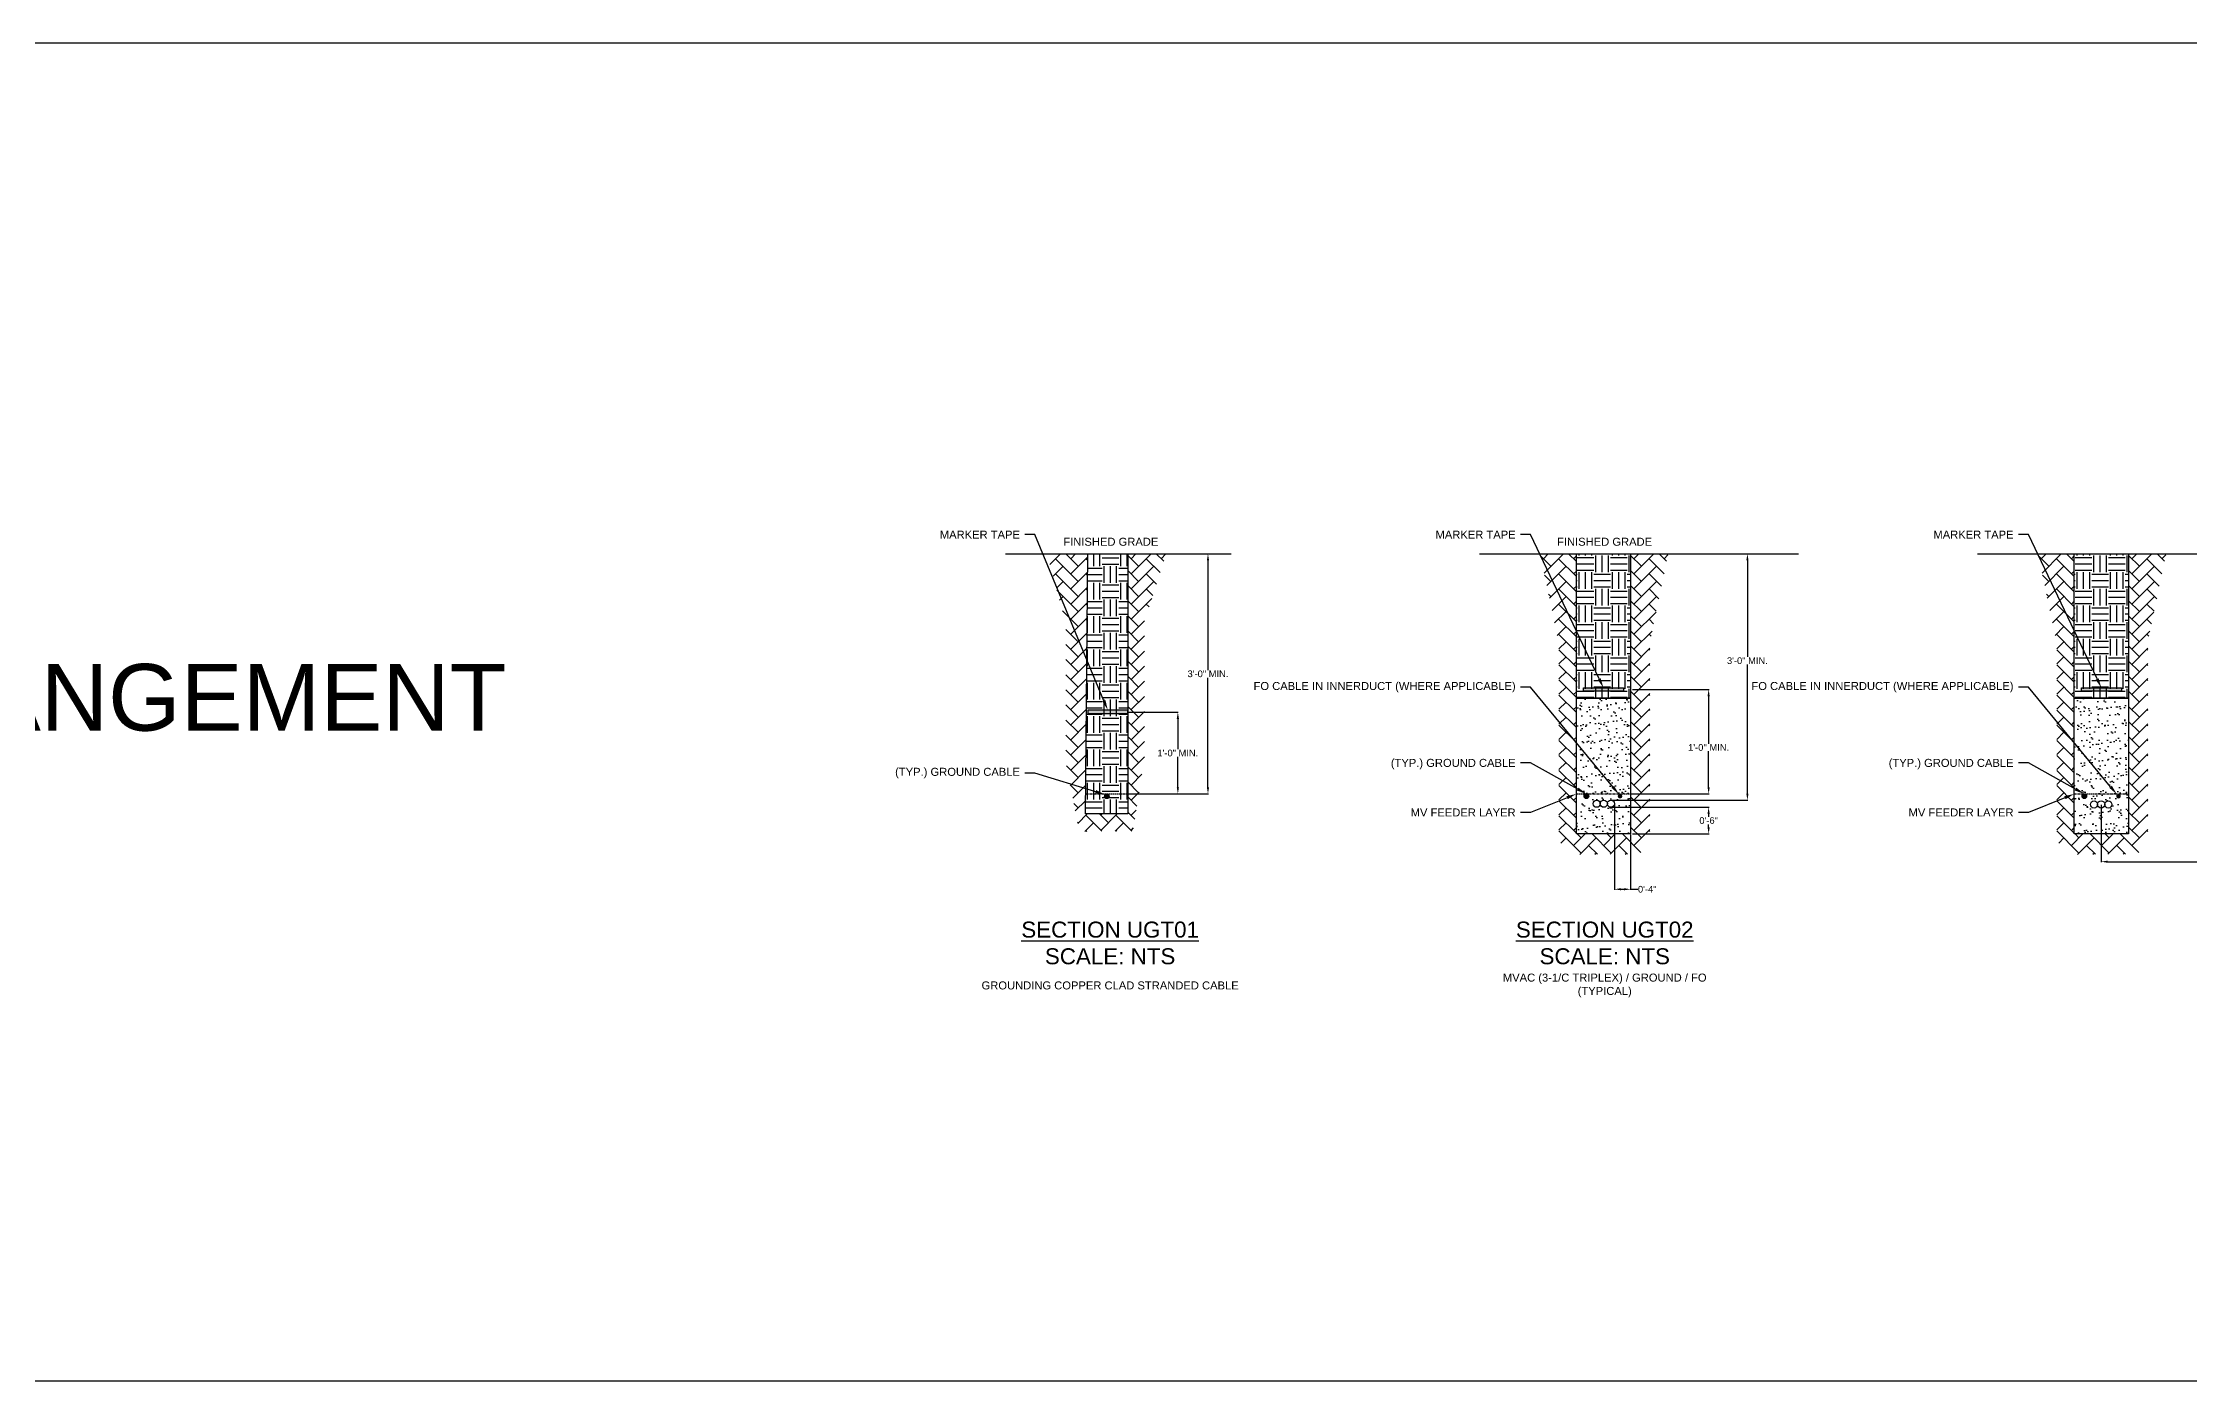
# Model space of a CAD drawing. Header units: feet. Extents: x -1012 to 2720, y -48 to 612.
# Drawn here: x 196.5 to 518.3, y 330.8 to 531.4 of the extents above; entities that cross this region are included whole.
import ezdxf
from ezdxf import colors
from ezdxf.entities.mleader import LeaderData, LeaderLine
from ezdxf.math import Vec2, Vec3

# ---------------------------------------------------------------- set-up
doc = ezdxf.new("R2010")
doc.units = ezdxf.units.FT
doc.header["$MEASUREMENT"] = 0
doc.linetypes.add('CENTER', pattern=[2, 1.25, -0.25, 0.25, -0.25])
for name, color, linetype in [('E-CABL-ACMV', 1, 'AC_CABLE'), ('E-CABL-FO', 120, 'FIBER_OPTIC'), ('E-CABL-UG2', 142, 'GROUND_WIRE_G2'), ('E-FIN-GR', 4, 'Continuous'), ('E-MRKR-TREN', 6, 'Continuous'), ('E-TREN', 3, 'Continuous'), ('E-TREN-HATCH', 254, 'Continuous'), ('G-ANNO-TEXT', 1, 'Continuous'), ('G-DIMS', 7, 'Continuous'), ('text', 1, 'Continuous')]:
    doc.layers.add(name, color=color, linetype=linetype)
doc.styles.add('NEI-A', font='arial.ttf')
doc.styles.get("Standard").update_dxf_attribs({"font": 'arial.ttf'})
doc.linetypes.add('AC_CABLE', pattern='A,1,-0.2,["AC",Standard,S=0.1,R=0,X=-0.1,Y=-0.05],-0.2', length=1.4)
doc.linetypes.add('FIBER_OPTIC', pattern='A,0.2,-0.05,0,-0.05,0.2,-0.15,["FO",Standard,S=0.1,R=0,X=-0.04,Y=-0.05],-0.25,0.2,-0.05,0,-0.05', length=1.2)
doc.linetypes.add('GROUND_WIRE_G2', pattern='A,1,-0.2,["G2",Standard,S=0.1,R=0,X=-0.1,Y=-0.05],-0.2', length=1.4)
doc.dimstyles.new('NEI-A', dxfattribs={"dimtxt": 0.1, "dimasz": 0.125, "dimexe": 0.0625, "dimexo": 0.0625, "dimgap": 0.0625, "dimtad": 0, "dimtih": 1, "dimtoh": 1, "dimdec": 4, "dimzin": 3, "dimdsep": 46, "dimlunit": 4, "dimtxsty": 'NEI-A', "dimcen": 0, "dimadec": 0, "dimazin": 0, "dimtfac": 0.75, "dimtdec": 4, "dimtofl": 0, "dimtmove": 0, "dimatfit": 3, "dimfxl": 1, "dimfrac": 1, "dimtolj": 1, "dimtzin": 0, "dimarcsym": 0})

# ---------------------------------------------------------------- blocks, each defined once
blk = doc.blocks.new('*D6')
at = {"layer": 'Defpoints', "color": 0, "transparency": 16777216}
for p in [(432.15, 417.35), (434.57, 412.82), (434.57, 404.52)]:
    blk.add_point(p, dxfattribs=at)
at = {"layer": 'text', "color": 0, "lineweight": -2, "transparency": 16777216}
for p, q in [((432.15, 417.29), (432.15, 404.46)), ((434.57, 412.75), (434.57, 404.46)), ((433.15, 404.52), (433.57, 404.52)), ((434.57, 404.52), (435.66, 404.52))]:
    blk.add_line(p, q, dxfattribs=at)
at = {"layer": 'text', "color": 0, "transparency": 16777216}
for points in [[(433.15, 404.69), (433.15, 404.36), (432.15, 404.52)], [(433.57, 404.69), (433.57, 404.36), (434.57, 404.52)]]:
    blk.add_solid(points, dxfattribs=at)
at = {"layer": 'text', "color": 0, "transparency": 16777216, "insert": (437.06, 404.52), "char_height": 1, "attachment_point": 5, "style": 'NEI-A'}
blk.add_mtext('\\A1;0\'-4"', dxfattribs=at)
blk = doc.blocks.new('*D7')
at = {"layer": 'Defpoints', "color": 0, "transparency": 16777216}
for p in [(359.16, 431.07), (366.67, 431.07), (359.16, 418.82)]:
    blk.add_point(p, dxfattribs=at)
at = {"layer": 'text', "color": 0, "lineweight": -2, "transparency": 16777216}
for p, q in [((359.23, 431.07), (366.74, 431.07)), ((366.67, 430.07), (366.67, 425.52)), ((366.67, 419.82), (366.67, 424.37)), ((359.23, 418.82), (366.74, 418.82))]:
    blk.add_line(p, q, dxfattribs=at)
at = {"layer": 'text', "color": 0, "transparency": 16777216}
for points in [[(366.51, 430.07), (366.84, 430.07), (366.67, 431.07)], [(366.51, 419.82), (366.84, 419.82), (366.67, 418.82)]]:
    blk.add_solid(points, dxfattribs=at)
at = {"layer": 'text', "color": 0, "transparency": 16777216, "insert": (366.67, 424.94), "char_height": 1, "attachment_point": 5, "style": 'NEI-A'}
blk.add_mtext('\\A1;1\'-0" MIN.', dxfattribs=at)
blk = doc.blocks.new('*D8')
at = {"layer": 'Defpoints', "color": 0, "transparency": 16777216}
for p in [(359.16, 454.82), (359.16, 418.82), (371.19, 418.82)]:
    blk.add_point(p, dxfattribs=at)
at = {"layer": 'text', "color": 0, "lineweight": -2, "transparency": 16777216}
for p, q in [((359.23, 454.82), (371.25, 454.82)), ((371.19, 453.82), (371.19, 437.39)), ((371.19, 419.82), (371.19, 436.24)), ((359.23, 418.82), (371.25, 418.82))]:
    blk.add_line(p, q, dxfattribs=at)
at = {"layer": 'text', "color": 0, "transparency": 16777216}
for points in [[(371.02, 453.82), (371.35, 453.82), (371.19, 454.82)], [(371.02, 419.82), (371.35, 419.82), (371.19, 418.82)]]:
    blk.add_solid(points, dxfattribs=at)
at = {"layer": 'text', "color": 0, "transparency": 16777216, "insert": (371.19, 436.82), "char_height": 1, "attachment_point": 5, "style": 'NEI-A'}
blk.add_mtext('\\A1;3\'-0" MIN.', dxfattribs=at)
blk = doc.blocks.new('*D25')
at = {"layer": 'Defpoints', "color": 0, "transparency": 16777216}
for p in [(505.13, 417.24), (565.2, 417.18), (565.2, 408.66)]:
    blk.add_point(p, dxfattribs=at)
at = {"layer": 'text', "color": 0, "lineweight": -2, "transparency": 16777216}
for p, q in [((505.13, 417.17), (505.13, 408.59)), ((565.2, 417.12), (565.2, 408.59)), ((506.13, 408.66), (532.18, 408.66)), ((564.2, 408.66), (538.15, 408.66))]:
    blk.add_line(p, q, dxfattribs=at)
at = {"layer": 'text', "color": 0, "transparency": 16777216}
for points in [[(506.13, 408.82), (506.13, 408.49), (505.13, 408.66)], [(564.2, 408.82), (564.2, 408.49), (565.2, 408.66)]]:
    blk.add_solid(points, dxfattribs=at)
at = {"layer": 'text', "color": 0, "transparency": 16777216, "insert": (535.17, 408.66), "char_height": 1, "attachment_point": 5, "style": 'NEI-A'}
blk.add_mtext('\\A1;1\'-0" MIN.', dxfattribs=at)
blk = doc.blocks.new('*D30')
at = {"layer": 'Defpoints', "color": 0, "transparency": 16777216}
for p in [(434.57, 454.82), (452.08, 454.82), (431.61, 417.88)]:
    blk.add_point(p, dxfattribs=at)
at = {"layer": 'text', "color": 0, "lineweight": -2, "transparency": 16777216}
for p, q in [((434.63, 454.82), (452.14, 454.82)), ((452.08, 453.82), (452.08, 439.36)), ((452.08, 418.88), (452.08, 438.22)), ((431.68, 417.88), (452.14, 417.88))]:
    blk.add_line(p, q, dxfattribs=at)
at = {"layer": 'text', "color": 0, "transparency": 16777216}
for points in [[(451.92, 453.82), (452.25, 453.82), (452.08, 454.82)], [(451.92, 418.88), (452.25, 418.88), (452.08, 417.88)]]:
    blk.add_solid(points, dxfattribs=at)
at = {"layer": 'text', "color": 0, "transparency": 16777216, "insert": (452.08, 438.79), "char_height": 1, "attachment_point": 5, "style": 'NEI-A'}
blk.add_mtext('\\A1;3\'-0" MIN.', dxfattribs=at)
blk = doc.blocks.new('*D31')
at = {"layer": 'Defpoints', "color": 0, "transparency": 16777216}
for p in [(434.8, 434.47), (434.57, 418.82), (446.27, 418.82)]:
    blk.add_point(p, dxfattribs=at)
at = {"layer": 'text', "color": 0, "lineweight": -2, "transparency": 16777216}
for p, q in [((434.86, 434.47), (446.33, 434.47)), ((446.27, 433.47), (446.27, 426.35)), ((446.27, 419.82), (446.27, 425.21)), ((434.63, 418.82), (446.33, 418.82))]:
    blk.add_line(p, q, dxfattribs=at)
at = {"layer": 'text', "color": 0, "transparency": 16777216}
for points in [[(446.1, 433.47), (446.43, 433.47), (446.27, 434.47)], [(446.1, 419.82), (446.43, 419.82), (446.27, 418.82)]]:
    blk.add_solid(points, dxfattribs=at)
at = {"layer": 'text', "color": 0, "transparency": 16777216, "insert": (446.27, 425.78), "char_height": 1, "attachment_point": 5, "style": 'NEI-A'}
blk.add_mtext("\\A1;1'-0'' MIN.", dxfattribs=at)
blk = doc.blocks.new('*D32')
at = {"layer": 'Defpoints', "color": 0, "transparency": 16777216}
for p in [(431.61, 416.82), (434.8, 412.82), (446.27, 412.82)]:
    blk.add_point(p, dxfattribs=at)
at = {"layer": 'text', "color": 0, "lineweight": -2, "transparency": 16777216}
for p, q in [((431.68, 416.82), (446.33, 416.82)), ((446.27, 415.82), (446.27, 415.39)), ((434.86, 412.82), (446.33, 412.82)), ((446.27, 413.82), (446.27, 414.24))]:
    blk.add_line(p, q, dxfattribs=at)
at = {"layer": 'text', "color": 0, "transparency": 16777216}
for points in [[(446.1, 415.82), (446.43, 415.82), (446.27, 416.82)], [(446.1, 413.82), (446.43, 413.82), (446.27, 412.82)]]:
    blk.add_solid(points, dxfattribs=at)
at = {"layer": 'text', "color": 0, "transparency": 16777216, "insert": (446.27, 414.82), "char_height": 1, "attachment_point": 5, "style": 'NEI-A'}
blk.add_mtext('\\A1;0\'-6"', dxfattribs=at)

msp = doc.modelspace()

# ---------------------------------------------------------------- hatches: boundary and pattern name
at = {"layer": 'E-CABL-FO', "linetype": 'Continuous'}
h = msp.add_hatch(color=256, dxfattribs=at)
edge = h.paths.add_edge_path()
edge.add_arc((432.97916, 418.47773), 0.34375, 0, 360)
h = msp.add_hatch(color=256, dxfattribs=at)
edge = h.paths.add_edge_path()
edge.add_arc((507.73164, 418.47497), 0.34375, 0, 360)
at = {"layer": 'E-CABL-UG2', "linetype": 'Continuous'}
h = msp.add_hatch(color=256, dxfattribs=at)
edge = h.paths.add_edge_path()
edge.add_arc((356.0259, 418.47164), 0.34375, 0, 360)
h = msp.add_hatch(color=256, dxfattribs=at)
edge = h.paths.add_edge_path()
edge.add_arc((427.94266, 418.47164), 0.34375, 0, 360)
h = msp.add_hatch(color=256, dxfattribs=at)
edge = h.paths.add_edge_path()
edge.add_arc((502.60698, 418.47164), 0.34375, 0, 360)
at = {"layer": 'E-MRKR-TREN', "linetype": 'Continuous'}
h = msp.add_hatch(color=256, dxfattribs=at)
h.dxf.hatch_style = 1
h.paths.add_polyline_path([(427.5001, 434.7224), (433.5001, 434.7224), (433.5001, 434.2224), (427.5001, 434.2224)])
h = msp.add_hatch(color=256, dxfattribs=at)
h.dxf.hatch_style = 1
h.paths.add_polyline_path([(502.16443, 434.7224), (508.16443, 434.7224), (508.16443, 434.2224), (502.16443, 434.2224)])
h = msp.add_hatch(color=256, dxfattribs=at)
h.dxf.hatch_style = 1
h.paths.add_polyline_path([(353.16464, 430.89435), (359.16464, 430.89435), (359.16464, 431.39435), (353.16464, 431.39435)])
h = msp.add_hatch(color=256, dxfattribs=at)
h.dxf.hatch_style = 1
h.paths.add_polyline_path([(353.16464, 430.89435), (359.16464, 430.89435), (359.16464, 431.39435), (353.16464, 431.39435)])
at = {"layer": 'E-TREN-HATCH', "linetype": 'Continuous'}
h = msp.add_hatch(dxfattribs=at)
h.set_pattern_fill('AR-HBONE', color=256, scale=0.4)
h.set_pattern_definition([(45, (-147.1995, 589.8417), (2e-16, 2.2627417), [4.8, -1.6]), (135, (-146.0681, 590.9731), (2e-16, 2.2627417), [4.8, -1.6])])
h.paths.add_polyline_path([(364.90224, 454.81539), (359.16464, 454.81539), (359.16464, 415.81539), (352.83167, 415.81539), (353.16464, 454.81539), (347.07122, 454.81539), (349.89311, 444.32709), (349.89311, 423.53687), (351.89148, 413.19617), (359.95061, 413.2423), (361.65128, 424.11653), (361.65128, 444.70307)])
h = msp.add_hatch(dxfattribs=at)
h.set_pattern_fill('EARTH', color=256, scale=10)
h.set_pattern_definition([(0, (-147.1995, 590.7775), (2.5, 2.5), [2.5, -2.5]), (0, (-147.1995, 591.715), (2.5, 2.5), [2.5, -2.5]), (0, (-147.1995, 592.6525), (2.5, 2.5), [2.5, -2.5]), (90, (-146.887, 592.965), (-2.5, 2.5), [2.5, -2.5]), (90, (-145.9495, 592.965), (-2.5, 2.5), [2.5, -2.5]), (90, (-145.012, 592.965), (-2.5, 2.5), [2.5, -2.5])])
h.paths.add_polyline_path([(353.16464, 454.81539), (359.16464, 454.81539), (359.16464, 415.81539), (352.83167, 415.81539)])
h = msp.add_hatch(dxfattribs=at)
h.set_pattern_fill('AR-HBONE', color=256, scale=0.4)
h.set_pattern_definition([(45, (-67.2668, 589.8417), (2e-16, 2.2627417), [4.8, -1.6]), (135, (-66.1355, 590.9731), (2e-16, 2.2627417), [4.8, -1.6])])
h.paths.add_polyline_path([(440.20021, 454.81539), (434.56885, 454.81539), (434.56885, 412.81539), (426.43135, 412.81539), (426.43135, 454.81539), (421.00389, 454.81539), (423.82577, 441.32709), (423.82577, 411.74664), (425.82414, 409.74664), (435.96827, 409.79277), (437.47194, 412.52998), (437.47194, 441.70307)])
h = msp.add_hatch(dxfattribs=at)
h.set_pattern_fill('EARTH', color=256, scale=10)
h.set_pattern_definition([(0, (-6082805.9451, -2152175.1348), (2.5, 2.5), [2.5, -2.5]), (0, (-6082805.9451, -2152174.1973), (2.5, 2.5), [2.5, -2.5]), (0, (-6082805.9451, -2152173.2598), (2.5, 2.5), [2.5, -2.5]), (90, (-6082805.6326, -2152172.9473), (-2.5, 2.5), [2.5, -2.5]), (90, (-6082804.6951, -2152172.9473), (-2.5, 2.5), [2.5, -2.5]), (90, (-6082803.7576, -2152172.9473), (-2.5, 2.5), [2.5, -2.5])])
h.paths.add_polyline_path([(434.56885, 454.81539), (426.43135, 454.81539), (426.43135, 433.15542), (434.56885, 433.15542)])
h = msp.add_hatch(dxfattribs=at)
h.set_pattern_fill('AR-HBONE', color=256, scale=0.4)
h.set_pattern_definition([(45, (7.3975, 589.8417), (2e-16, 2.2627417), [4.8, -1.6]), (135, (8.5289, 590.9731), (2e-16, 2.2627417), [4.8, -1.6])])
h.paths.add_polyline_path([(514.86454, 454.81539), (509.23318, 454.81539), (509.23318, 412.81539), (501.09568, 412.81539), (501.09568, 454.81539), (495.66821, 454.81539), (498.4901, 441.32709), (498.4901, 411.74664), (500.48846, 409.74664), (510.6326, 409.79277), (512.13627, 412.52998), (512.13627, 441.70307)])
h = msp.add_hatch(dxfattribs=at)
h.set_pattern_fill('EARTH', color=256, scale=10)
h.set_pattern_definition([(0, (-6082731.2808, -2152175.1348), (2.5, 2.5), [2.5, -2.5]), (0, (-6082731.2808, -2152174.1973), (2.5, 2.5), [2.5, -2.5]), (0, (-6082731.2808, -2152173.2598), (2.5, 2.5), [2.5, -2.5]), (90, (-6082730.9683, -2152172.9473), (-2.5, 2.5), [2.5, -2.5]), (90, (-6082730.0308, -2152172.9473), (-2.5, 2.5), [2.5, -2.5]), (90, (-6082729.0933, -2152172.9473), (-2.5, 2.5), [2.5, -2.5])])
h.paths.add_polyline_path([(509.23318, 454.81539), (501.09568, 454.81539), (501.09568, 433.15542), (509.23318, 433.15542)])
h = msp.add_hatch(dxfattribs=at)
h.set_pattern_fill('AR-SAND', color=252)
h.paths.add_polyline_path([(426.43135, 433.15542), (434.56885, 433.15542), (434.56885, 412.81539), (426.43135, 412.81539)])
edge = h.paths.add_edge_path(flags=16)
edge.add_arc((429.47704, 417.3496), 0.53438, 0, 360)
edge = h.paths.add_edge_path(flags=16)
edge.add_arc((430.54579, 417.3496), 0.53438, 0, 360)
edge = h.paths.add_edge_path(flags=16)
edge.add_arc((431.61454, 417.3496), 0.53438, 0, 360)
h = msp.add_hatch(dxfattribs=at)
h.set_pattern_fill('AR-SAND', color=252)
h.paths.add_polyline_path([(501.09568, 433.15542), (509.23318, 433.15542), (509.23318, 412.81539), (501.09568, 412.81539)])
edge = h.paths.add_edge_path(flags=16)
edge.add_arc((504.06405, 417.23624), 0.53438, 0, 360)
edge = h.paths.add_edge_path(flags=16)
edge.add_arc((505.1328, 417.23624), 0.53438, 0, 360)
edge = h.paths.add_edge_path(flags=16)
edge.add_arc((506.20155, 417.23624), 0.53438, 0, 360)

# ---------------------------------------------------------------- linework, layer by layer
msp.add_lwpolyline([(55.93092, 531.41527), (1296.88162, 531.41527), (1296.88162, 330.78668), (55.93092, 330.78668)], close=True)
at = {"layer": 'E-CABL-ACMV', "linetype": 'Continuous'}
for centre in [(429.47704, 417.3496), (430.54579, 417.3496), (431.61454, 417.3496), (504.06405, 417.23624), (505.1328, 417.23624), (506.20155, 417.23624)]:
    msp.add_circle(centre, 0.53438, dxfattribs=at)
at = {"layer": 'E-CABL-UG2', "linetype": 'Continuous'}
for centre in [(356.0259, 418.47164), (427.94266, 418.47164), (502.60698, 418.47164)]:
    msp.add_circle(centre, 0.34375, dxfattribs=at)
at = {"layer": 'E-FIN-GR', "flags": 128}
for points in [[(340.81395, 454.81539), (374.65628, 454.81539)], [(411.91669, 454.81539), (459.73637, 454.81539)], [(486.58101, 454.81539), (594.4007, 454.81539)]]:
    msp.add_lwpolyline(points, dxfattribs=at)
at = {"layer": 'E-MRKR-TREN', "linetype": 'Continuous', "flags": 128}
for points in [[(427.5001, 434.7224), (433.5001, 434.7224), (433.5001, 434.2224), (427.5001, 434.2224)], [(502.16443, 434.7224), (508.16443, 434.7224), (508.16443, 434.2224), (502.16443, 434.2224)], [(353.16464, 430.89435), (359.16464, 430.89435), (359.16464, 431.39435), (353.16464, 431.39435)]]:
    msp.add_lwpolyline(points, close=True, dxfattribs=at)
at = {"layer": 'E-TREN', "color": 252, "linetype": 'Continuous'}
for points in [[(353.16464, 454.81539), (359.16464, 454.81539), (359.16464, 415.81539), (352.83167, 415.81539)], [(426.43135, 454.81539), (434.56885, 454.81539), (434.56885, 433.15542), (426.43135, 433.15542)], [(501.09568, 454.81539), (509.23318, 454.81539), (509.23318, 433.15542), (501.09568, 433.15542)], [(426.43135, 433.15542), (434.56885, 433.15542), (434.56885, 412.81539), (426.43135, 412.81539)], [(501.09568, 433.15542), (509.23318, 433.15542), (509.23318, 412.81539), (501.09568, 412.81539)]]:
    msp.add_lwpolyline(points, close=True, dxfattribs=at)
at = {"layer": 'G-DIMS', "linetype": 'CENTER', "ltscale": 0.25}
for points in [[(352.88716, 418.81539), (359.16464, 418.81539)], [(426.43135, 418.81539), (434.56885, 418.81539)], [(501.09568, 418.81539), (509.23318, 418.81539)]]:
    msp.add_lwpolyline(points, dxfattribs=at)

# ---------------------------------------------------------------- texts
at = {"insert": (157.35583, 454.97121), "char_height": 10, "attachment_point": 1, "style": 'NEI-A'}
msp.add_mtext_dynamic_manual_height_columns('FLAT ARRANGEMENT ', width=115.0742389, gutter_width=0.5, heights=[0], dxfattribs=at)
at = {"layer": 'G-ANNO-TEXT', "attachment_point": 5, "style": 'NEI-A'}
for s, width, insert, char_height in [('{\\LSECTION UGT01\\P\\l\\C7;SCALE: NTS}', 44.1091496, (356.51634, 396.45949), 2.4), ('{\\LSECTION UGT02\\P\\l\\C7;SCALE: NTS}', 33.1405048, (430.68709, 396.45949), 2.4), ('GROUNDING COPPER CLAD STRANDED CABLE', 39.263125, (356.51634, 390.0982), 1.2), ('MVAC (3-1/C TRIPLEX) / GROUND / FO\\P(TYPICAL)', 35.963125, (430.68709, 390.0982), 1.2)]:
    msp.add_mtext_dynamic_manual_height_columns(s, width=width, gutter_width=6.5625, heights=[0], dxfattribs=dict(at, insert=insert, char_height=char_height))
at = {"layer": 'text', "char_height": 1.2, "attachment_point": 5, "style": 'NEI-A'}
for width, insert in [(16.9718345, (356.62273, 456.61873)), (16.2305069, (430.6625, 456.61873))]:
    msp.add_mtext_dynamic_manual_height_columns('FINISHED GRADE', width=width, gutter_width=6.5625, heights=[0], dxfattribs=dict(at, insert=insert))

# ---------------------------------------------------------------- dimensions: what is measured, and where the dimension line sits
at = {"layer": 'text'}
for base, p1, p2, text, picture, middle in [((371.18667, 418.81539), (359.16464, 454.81539), (359.16464, 418.81539), '<> MIN.', '*D8', (371.18667, 436.81539)), ((366.67321, 431.07172), (359.16464, 418.81539), (359.16464, 431.07172), '1\'-0" MIN.', '*D7', (366.67321, 424.94356))]:
    dim = msp.add_linear_dim(base=base, p1=p1, p2=p2, angle=90, text=text, dimstyle='NEI-A', override={"dimtxt": 1, "dimasz": 1}, dxfattribs=at)
    dim.commit()
    dim.dimension.update_dxf_attribs({"geometry": picture, "text_midpoint": middle})
for base, p1, p2, text, picture, middle in [((452.08182, 454.81539), (431.61454, 417.88397), (434.56885, 454.81539), '3\'-0" MIN.', '*D30', (452.08182, 438.78975)), ((446.26552, 418.81539), (434.79711, 434.4724), (434.56885, 418.81539), "1'-0'' MIN.", '*D31', (446.26552, 425.77982)), ((446.26552, 412.81539), (431.61454, 416.81522), (434.79711, 412.81539), '0\'-6"', '*D32', (446.26552, 414.81531))]:
    dim = msp.add_linear_dim(base=base, p1=p1, p2=p2, angle=90, text=text, dimstyle='NEI-A', override={"dimtxt": 1, "dimasz": 1}, dxfattribs=at)
    dim.commit()
    dim.dimension.update_dxf_attribs({"geometry": picture, "text_midpoint": middle, "dimtype": 160})
dim = msp.add_linear_dim(base=(434.56885, 404.52309), p1=(432.14892, 417.3496), p2=(434.56885, 412.81539), text='0\'-4"', dimstyle='NEI-A', override={"dimtxt": 1, "dimasz": 1}, dxfattribs=at)
dim.commit()
dim.dimension.update_dxf_attribs({"geometry": '*D6', "text_midpoint": (437.05545, 404.52309), "dimtype": 160})
dim = msp.add_linear_dim(base=(565.19809, 408.65638), p1=(505.1328, 417.23624), p2=(565.19809, 417.18311), text='1\'-0" MIN.', dimstyle='NEI-A', override={"dimtxt": 1, "dimasz": 1}, dxfattribs=at)
dim.commit()
dim.dimension.update_dxf_attribs({"geometry": '*D25', "text_midpoint": (535.16544, 408.65638)})

# ---------------------------------------------------------------- leaders
ml = msp.add_multileader_mtext('Standard', dxfattribs=at)
ml.set_content('MARKER TAPE ', color=256, style='NEI-A')
ml.set_leader_properties()
ml.build(insert=Vec2(0, 0))
ml.multileader.update_dxf_attribs({"dogleg_length": 0.125, "arrow_head_size": 1.5, "scale": 12})
ctx = ml.context
ctx.base_point, ctx.scale, ctx.char_height, ctx.arrow_head_size, ctx.landing_gap_size, ctx.plane_origin = Vec3(330.44042, 457.69217), 12, 1.2, 1.5, 0.75, Vec3(354.62197, 444.1723)
ctx.text_align_type = 2
notes = []
notes.append((ctx, [(0, (1, 1, 0), (345.24233, 457.69217), (-1, 0), 1.5, [(0, [(356.16464, 431.39435)], 0, [])])]))
ctx.mtext.insert, ctx.mtext.width, ctx.mtext.alignment, ctx.mtext.flow_direction = Vec3(342.99233, 458.29258), 21.863125, 3, 5
ml = msp.add_multileader_mtext('Standard', dxfattribs=at)
ml.set_content('MARKER TAPE ', color=256, style='NEI-A')
ml.set_leader_properties()
ml.build(insert=Vec2(0, 0))
ml.multileader.update_dxf_attribs({"dogleg_length": 0.125, "arrow_head_size": 1.5, "scale": 12})
ctx = ml.context
ctx.base_point, ctx.scale, ctx.char_height, ctx.arrow_head_size, ctx.landing_gap_size, ctx.plane_origin = Vec3(404.77589, 457.69217), 12, 1.2, 1.5, 0.75, Vec3(428.95744, 447.48139)
ctx.text_align_type = 2
notes.append((ctx, [(0, (1, 1, 0), (419.5778, 457.69217), (-1, 0), 1.5, [(0, [(430.5001, 434.70343)], 0, [])])]))
ctx.mtext.insert, ctx.mtext.width, ctx.mtext.alignment, ctx.mtext.flow_direction = Vec3(417.3278, 458.29258), 21.863125, 3, 5
ml = msp.add_multileader_mtext('Standard', dxfattribs=at)
ml.set_content('MARKER TAPE ', color=256, style='NEI-A')
ml.set_leader_properties()
ml.build(insert=Vec2(0, 0))
ml.multileader.update_dxf_attribs({"dogleg_length": 0.125, "arrow_head_size": 1.5, "scale": 12})
ctx = ml.context
ctx.base_point, ctx.scale, ctx.char_height, ctx.arrow_head_size, ctx.landing_gap_size, ctx.plane_origin = Vec3(479.44021, 457.69217), 12, 1.2, 1.5, 0.75, Vec3(503.62176, 447.48139)
ctx.text_align_type = 2
notes.append((ctx, [(0, (1, 1, 0), (494.24212, 457.69217), (-1, 0), 1.5, [(0, [(505.16443, 434.70343)], 0, [])])]))
ctx.mtext.insert, ctx.mtext.width, ctx.mtext.alignment, ctx.mtext.flow_direction = Vec3(491.99212, 458.29258), 21.863125, 3, 5
ml = msp.add_multileader_mtext('Standard', dxfattribs=at)
ml.set_content('MARKER TAPE ', color=256, style='NEI-A')
ml.set_leader_properties()
ml.build(insert=Vec2(0, 0))
ml.multileader.update_dxf_attribs({"dogleg_length": 0.125, "arrow_head_size": 1.5, "scale": 12})
ctx = ml.context
ctx.base_point, ctx.scale, ctx.char_height, ctx.arrow_head_size, ctx.landing_gap_size, ctx.plane_origin = Vec3(613.85521, 457.69217), 12, 1.2, 1.5, 0.75, Vec3(638.03676, 447.48139)
ctx.text_align_type = 2
notes.append((ctx, [(0, (1, 1, 0), (628.65712, 457.69217), (-1, 0), 1.5, [(0, [(639.57943, 434.70343)], 0, [])])]))
ctx.mtext.insert, ctx.mtext.width, ctx.mtext.alignment, ctx.mtext.flow_direction = Vec3(626.40712, 458.29258), 21.863125, 3, 5
ml = msp.add_multileader_mtext('Standard', dxfattribs=at)
ml.set_content('FO CABLE IN INNERDUCT (WHERE APPLICABLE)', color=256, style='NEI-A')
ml.set_leader_properties()
ml.build(insert=Vec2(0, 0))
ml.multileader.update_dxf_attribs({"dogleg_length": 0.125, "arrow_head_size": 1.5, "scale": 12})
ctx = ml.context
ctx.base_point, ctx.scale, ctx.char_height, ctx.arrow_head_size, ctx.landing_gap_size, ctx.plane_origin = Vec3(405.83018, 434.82305), 12, 1.2, 1.5, 0.75, Vec3(438.06002, 423.57231)
ctx.text_align_type = 2
notes.append((ctx, [(0, (1, 1, 0), (419.5778, 434.82305), (-1, 0), 1.5, [(0, [(432.84145, 418.72863)], 0, [])])]))
ctx.mtext.insert, ctx.mtext.width, ctx.mtext.alignment, ctx.mtext.flow_direction = Vec3(417.3278, 435.59945), 16.113125, 3, 5
ml = msp.add_multileader_mtext('Standard', dxfattribs=at)
ml.set_content('FO CABLE IN INNERDUCT (WHERE APPLICABLE)', color=256, style='NEI-A')
ml.set_leader_properties()
ml.build(insert=Vec2(0, 0))
ml.multileader.update_dxf_attribs({"dogleg_length": 0.125, "arrow_head_size": 1.5, "scale": 12})
ctx = ml.context
ctx.base_point, ctx.scale, ctx.char_height, ctx.arrow_head_size, ctx.landing_gap_size, ctx.plane_origin = Vec3(480.49451, 434.82305), 12, 1.2, 1.5, 0.75, Vec3(512.72434, 423.57231)
ctx.text_align_type = 2
notes.append((ctx, [(0, (1, 1, 0), (494.24212, 434.82305), (-1, 0), 1.5, [(0, [(507.50578, 418.72863)], 0, [])])]))
ctx.mtext.insert, ctx.mtext.width, ctx.mtext.alignment, ctx.mtext.flow_direction = Vec3(491.99212, 435.59945), 16.113125, 3, 5
ml = msp.add_multileader_mtext('Standard', dxfattribs=at)
ml.set_content('FO CABLE IN\\PINNERDUCT (WHERE APPLICABLE)', color=256, style='NEI-A')
ml.set_leader_properties()
ml.build(insert=Vec2(0, 0))
ml.multileader.update_dxf_attribs({"dogleg_length": 0.125, "arrow_head_size": 1.5, "scale": 12})
ctx = ml.context
ctx.base_point, ctx.scale, ctx.char_height, ctx.arrow_head_size, ctx.landing_gap_size, ctx.plane_origin = Vec3(614.90951, 435.55031), 12, 1.2, 1.5, 0.75, Vec3(646.29326, 426.03203)
ctx.text_align_type = 2
notes.append((ctx, [(0, (1, 1, 0), (628.65712, 435.55031), (-1, 0), 1.5, [(0, [(642.04841, 418.81539)], 0, [])])]))
ctx.mtext.insert, ctx.mtext.width, ctx.mtext.alignment, ctx.mtext.flow_direction = Vec3(626.40712, 436.32671), 16.113125, 3, 5
ml = msp.add_multileader_mtext('Standard', dxfattribs=at)
ml.set_content('(TYP.) GROUND CABLE', color=256, style='NEI-A')
ml.set_leader_properties()
ml.build(insert=Vec2(0, 0))
ml.multileader.update_dxf_attribs({"dogleg_length": 0.125, "arrow_head_size": 1.5, "scale": 12})
ctx = ml.context
ctx.base_point, ctx.scale, ctx.char_height, ctx.arrow_head_size, ctx.landing_gap_size, ctx.plane_origin = Vec3(323.71191, 421.95416), 12, 1.2, 1.5, 0.75, Vec3(359.15939, 404.13543)
ctx.text_align_type = 2
notes.append((ctx, [(0, (1, 1, 0), (345.24233, 421.95416), (-1, 0), 1.5, [(0, [(355.78283, 418.71471)], 0, [])])]))
ctx.mtext.insert, ctx.mtext.width, ctx.mtext.alignment, ctx.mtext.flow_direction = Vec3(342.99233, 422.73056), 18.913125, 3, 5
ml = msp.add_multileader_mtext('Standard', dxfattribs=at)
ml.set_content('(TYP.) GROUND CABLE', color=256, style='NEI-A')
ml.set_leader_properties()
ml.build(insert=Vec2(0, 0))
ml.multileader.update_dxf_attribs({"dogleg_length": 0.125, "arrow_head_size": 1.5, "scale": 12})
ctx = ml.context
ctx.base_point, ctx.scale, ctx.char_height, ctx.arrow_head_size, ctx.landing_gap_size, ctx.plane_origin = Vec3(404.00972, 423.4603), 12, 1.2, 1.5, 0.75, Vec3(437.39599, 405.98873)
ctx.text_align_type = 2
notes.append((ctx, [(0, (1, 1, 0), (419.5778, 423.4603), (-1, 0), 1.5, [(0, [(427.94267, 418.81539)], 0, [])])]))
ctx.mtext.insert, ctx.mtext.width, ctx.mtext.alignment, ctx.mtext.flow_direction = Vec3(417.3278, 424.07053), 18.1694325, 3, 5
ml = msp.add_multileader_mtext('Standard', dxfattribs=at)
ml.set_content('(TYP.) GROUND CABLE', color=256, style='NEI-A')
ml.set_leader_properties()
ml.build(insert=Vec2(0, 0))
ml.multileader.update_dxf_attribs({"dogleg_length": 0.125, "arrow_head_size": 1.5, "scale": 12})
ctx = ml.context
ctx.base_point, ctx.scale, ctx.char_height, ctx.arrow_head_size, ctx.landing_gap_size, ctx.plane_origin = Vec3(478.67405, 423.4603), 12, 1.2, 1.5, 0.75, Vec3(512.06031, 405.98873)
ctx.text_align_type = 2
notes.append((ctx, [(0, (1, 1, 0), (494.24212, 423.4603), (-1, 0), 1.5, [(0, [(502.607, 418.81539)], 0, [])])]))
ctx.mtext.insert, ctx.mtext.width, ctx.mtext.alignment, ctx.mtext.flow_direction = Vec3(491.99212, 424.07053), 18.1694325, 3, 5
ml = msp.add_multileader_mtext('Standard', dxfattribs=at)
ml.set_content('(TYP.) GROUND CABLE', color=256, style='NEI-A')
ml.set_leader_properties()
ml.build(insert=Vec2(0, 0))
ml.multileader.update_dxf_attribs({"dogleg_length": 0.125, "arrow_head_size": 1.5, "scale": 12})
ctx = ml.context
ctx.base_point, ctx.scale, ctx.char_height, ctx.arrow_head_size, ctx.landing_gap_size, ctx.plane_origin = Vec3(613.08904, 423.4603), 12, 1.2, 1.5, 0.75, Vec3(646.65631, 405.98873)
ctx.text_align_type = 2
notes.append((ctx, [(0, (1, 1, 0), (628.65712, 423.4603), (-1, 0), 1.5, [(0, [(637.02198, 418.81539)], 0, [])])]))
ctx.mtext.insert, ctx.mtext.width, ctx.mtext.alignment, ctx.mtext.flow_direction = Vec3(626.40712, 424.07053), 18.1694325, 3, 5
ml = msp.add_multileader_mtext('Standard', dxfattribs=at)
ml.set_content('MV FEEDER LAYER', color=256, style='NEI-A')
ml.set_leader_properties()
ml.build(insert=Vec2(0, 0))
ml.multileader.update_dxf_attribs({"dogleg_length": 0.125, "arrow_head_size": 1.5, "scale": 12})
ctx = ml.context
ctx.base_point, ctx.scale, ctx.char_height, ctx.arrow_head_size, ctx.landing_gap_size, ctx.plane_origin = Vec3(406.94342, 416.03938), 12, 1.2, 1.5, 0.75, Vec3(433.61885, 394.31435)
ctx.text_align_type = 2
notes.append((ctx, [(0, (1, 1, 0), (419.5778, 416.03938), (-1, 0), 1.5, [(0, [(426.43135, 418.81539)], 0, [])])]))
ctx.mtext.insert, ctx.mtext.width, ctx.mtext.alignment, ctx.mtext.flow_direction = Vec3(417.3278, 416.63938), 14.563125, 3, 5
ml = msp.add_multileader_mtext('Standard', dxfattribs=at)
ml.set_content('MV FEEDER LAYER', color=256, style='NEI-A')
ml.set_leader_properties()
ml.build(insert=Vec2(0, 0))
ml.multileader.update_dxf_attribs({"dogleg_length": 0.125, "arrow_head_size": 1.5, "scale": 12})
ctx = ml.context
ctx.base_point, ctx.scale, ctx.char_height, ctx.arrow_head_size, ctx.landing_gap_size, ctx.plane_origin = Vec3(481.60774, 416.03938), 12, 1.2, 1.5, 0.75, Vec3(508.28318, 394.31435)
ctx.text_align_type = 2
notes.append((ctx, [(0, (1, 1, 0), (494.24212, 416.03938), (-1, 0), 1.5, [(0, [(501.09568, 418.81539)], 0, [])])]))
ctx.mtext.insert, ctx.mtext.width, ctx.mtext.alignment, ctx.mtext.flow_direction = Vec3(491.99212, 416.63938), 14.563125, 3, 5
ml = msp.add_multileader_mtext('Standard', dxfattribs=at)
ml.set_content('MV FEEDER LAYER', color=256, style='NEI-A')
ml.set_leader_properties()
ml.build(insert=Vec2(0, 0))
ml.multileader.update_dxf_attribs({"dogleg_length": 0.125, "arrow_head_size": 1.5, "scale": 12})
ctx = ml.context
ctx.base_point, ctx.scale, ctx.char_height, ctx.arrow_head_size, ctx.landing_gap_size, ctx.plane_origin = Vec3(616.02274, 416.03938), 12, 1.2, 1.5, 0.75, Vec3(642.69818, 394.31435)
ctx.text_align_type = 2
notes.append((ctx, [(0, (1, 1, 0), (628.65712, 416.03938), (-1, 0), 1.5, [(0, [(635.51068, 418.81539)], 0, [])])]))
ctx.mtext.insert, ctx.mtext.width, ctx.mtext.alignment, ctx.mtext.flow_direction = Vec3(626.40712, 416.63938), 14.563125, 3, 5
for ctx, leaders in notes:
    for number, flags, end, landing, length, lines in leaders:
        leader = LeaderData()
        leader.index, (leader.has_last_leader_line, leader.has_dogleg_vector, leader.attachment_direction) = number, flags
        leader.last_leader_point, leader.dogleg_vector, leader.dogleg_length = Vec3(end), Vec3(landing), length
        for number, points, colour, breaks in lines:
            line = LeaderLine()
            line.index, line.vertices, line.color, line.breaks = number, Vec3.list(points), colors.encode_raw_color(colour), breaks
            leader.lines.append(line)
        ctx.leaders.append(leader)

doc.saveas('drawing.dxf')
